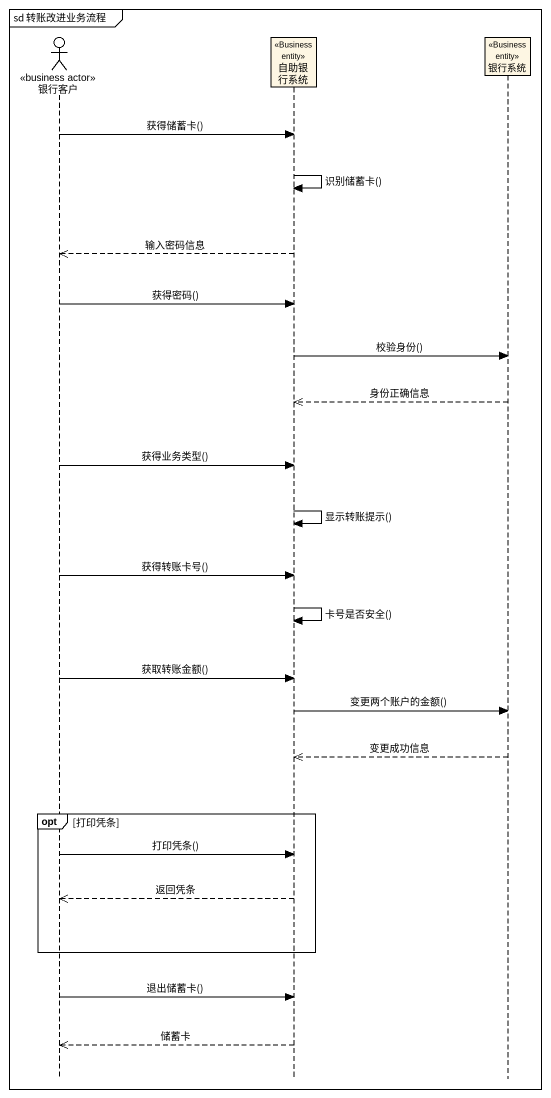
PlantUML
@startuml
mainframe sd 转账改进业务流程
hide footbox
actor 银行客户 <<business actor>>
participant 自助银行系统 <<Business entity>>
participant 银行系统 <<Business entity>>

银行客户 -> 自助银行系统 : 获得储蓄卡()
自助银行系统 -> 自助银行系统 : 识别储蓄卡()
自助银行系统 -->> 银行客户 : 输入密码信息
银行客户 -> 自助银行系统 : 获得密码()
自助银行系统 -> 银行系统 : 校验身份()
银行系统 -->> 自助银行系统 : 身份正确信息
银行客户 -> 自助银行系统 : 获得业务类型()
自助银行系统 -> 自助银行系统 : 显示转账提示()
银行客户 -> 自助银行系统 : 获得转账卡号()
自助银行系统 -> 自助银行系统 : 卡号是否安全()
银行客户 -> 自助银行系统 : 获取转账金额()
自助银行系统 -> 银行系统 : 变更两个账户的金额()
银行系统 -->> 自助银行系统 : 变更成功信息
opt 打印凭条
  银行客户 -> 自助银行系统 : 打印凭条()
  自助银行系统 -->> 银行客户 : 返回凭条
end
银行客户 -> 自助银行系统 : 退出储蓄卡()
自助银行系统 -->> 银行客户 : 储蓄卡
@enduml
